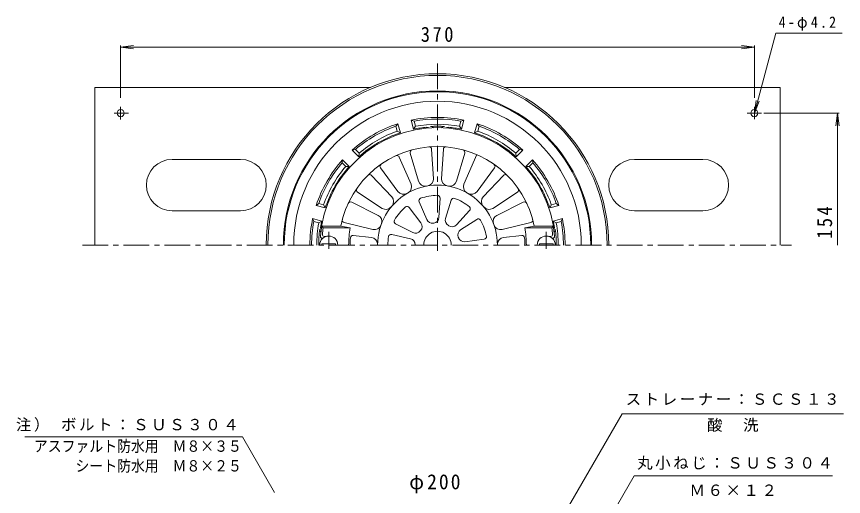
# Model space of a CAD drawing. Units: millimetres, scale not verified. Extents: x -286 to 225, y -347 to 391.
# Drawn here: x -271.2 to 211.7, y 110.7 to 390.9 of the extents above; entities that cross this region are included whole.
import ezdxf
from ezdxf.enums import TextEntityAlignment as Align

# ---------------------------------------------------------------- set-up
doc = ezdxf.new("R2010")
doc.units = ezdxf.units.MM
doc.header["$LTSCALE"] = 3
doc.linetypes.add('CHAIN1', pattern=[8, 5, -1, 1, -1])
for name, color, linetype, lineweight in [('0-0_通り芯', 3, 'Continuous', 9), ('0-1_躯体', 2, 'Continuous', 9), ('0-2_仕上', 6, 'Continuous', 9), ('0-4_その他', 7, 'Continuous', 9), ('0-5_寸法', 7, 'Continuous', 9), ('0-A', 2, 'Continuous', 9)]:
    doc.layers.add(name, color=color, linetype=linetype, lineweight=lineweight)
doc.styles.add('ＭＳ ゴシック', font='')
doc.styles.get('ＭＳ ゴシック').set_extended_font_data('MS Gothic')

msp = doc.modelspace()

# ---------------------------------------------------------------- linework, layer by layer
at = {"layer": '0-0_通り芯', "linetype": 'CHAIN1'}
for p, q in [((-25.376, 363.476), (-25.376, 254.12)), ((-232.709, 257.52), (181.343, 257.52))]:
    msp.add_line(p, q, dxfattribs=at)
at = {"layer": '0-0_通り芯'}
for radius in [100, 99]:
    msp.add_arc((-25.376, 257.52), radius, 0, 180, dxfattribs=at)
at = {"layer": '0-1_躯体'}
for p, q in [((-48.494, 328.342), (-49.659, 326.893)), ((-47.068, 323.021), (-48.494, 328.342)), ((-38.255, 326.834), (-39.033, 329.74)), ((-12.498, 326.834), (-11.719, 329.74)), ((-9.986, 330.413), (-11.719, 329.74)), ((-11.411, 325.092), (-9.986, 330.413)), ((-48.88, 323.987), (-49.659, 326.893)), ((-48.88, 323.987), (-47.068, 323.021)), ((-38.255, 326.834), (-39.341, 325.092)), ((-12.498, 326.834), (-11.411, 325.092)), ((-1.872, 323.987), (-3.684, 323.021)), ((-1.872, 323.987), (-1.094, 326.893)), ((-71.186, 311.108), (-73.314, 313.235)), ((-71.186, 311.108), (-71.256, 309.057)), ((20.434, 311.108), (22.561, 313.236)), ((20.434, 311.108), (20.504, 309.057)), ((20.504, 309.057), (24.399, 312.952)), ((24.399, 312.952), (22.561, 313.236)), ((-80.808, 307.295), (-81.092, 305.457)), ((-78.964, 303.33), (-81.092, 305.457)), ((-76.913, 303.4), (-80.808, 307.295)), ((28.212, 303.33), (30.339, 305.457)), ((-78.964, 303.33), (-76.913, 303.4)), ((28.212, 303.33), (26.161, 303.4)), ((-91.843, 281.024), (-94.749, 281.802)), ((-91.843, 281.024), (-90.878, 279.212)), ((41.091, 281.024), (40.125, 279.212)), ((40.125, 279.212), (45.446, 280.638)), ((41.091, 281.024), (43.997, 281.802)), ((45.446, 280.638), (43.997, 281.802)), ((-94.69, 270.398), (-97.596, 271.177)), ((-94.69, 270.398), (-92.948, 271.485)), ((43.938, 270.398), (42.196, 271.485)), ((43.938, 270.398), (46.844, 271.177))]:
    msp.add_line(p, q, dxfattribs=at)
for points in [[(-39.341, 325.092), (-40.767, 330.413), (-39.033, 329.74)], [(-3.684, 323.021), (-2.258, 328.342), (-1.094, 326.893)], [(-71.256, 309.057), (-75.151, 312.952), (-73.314, 313.235)], [(26.161, 303.4), (30.056, 307.295), (30.339, 305.457)], [(-90.878, 279.212), (-96.199, 280.638), (-94.749, 281.802)], [(-92.948, 271.485), (-98.269, 272.91), (-97.596, 271.177)], [(42.196, 271.485), (47.517, 272.91), (46.844, 271.177)]]:
    msp.add_lwpolyline(points, dxfattribs=at)
for centre, radius, start, end in [((-25.376, 257.52), 90, 0, 180), ((-25.376, 257.52), 89.5, 0, 180), ((-25.376, 257.52), 83.941, 0, 180), ((-25.376, 257.52), 74.5, 108.07777, 131.92224), ((-25.376, 257.52), 74.5, 78.07777, 101.92224), ((-25.376, 257.52), 73.5, 79.29149, 100.70854), ((-25.376, 257.52), 74.5, 48.07777, 71.92224), ((-25.376, 257.52), 73.5, 109.29149, 130.70854), ((-25.376, 257.52), 70.5, 109.47449, 130.52557), ((-25.376, 257.52), 69, 95.13783, 101.67665), ((-25.376, 257.52), 70.5, 79.47449, 100.52557), ((-31.376, 324.251), 2, 53.16708, 95.13788), ((-25.376, 257.52), 69.376, 86.59642, 93.40355), ((-29.376, 324.776), 2, 36.91924, 93.40337), ((-21.376, 324.776), 2, 86.59663, 143.08076), ((-19.376, 324.251), 2, 84.86212, 126.8329), ((-25.376, 257.52), 69, 78.32338, 84.86217), ((-25.376, 257.52), 70.5, 49.47449, 70.52557), ((-25.376, 257.52), 73.5, 49.29149, 70.70854), ((-25.376, 257.52), 69, 108.32338, 131.67665), ((-25.376, 257.52), 69, 48.32338, 71.67665), ((-25.376, 257.52), 74.5, 138.07777, 161.92224), ((-25.376, 257.52), 73.5, 139.29149, 160.70854), ((-25.376, 257.52), 74.5, 18.07777, 41.92224), ((-25.376, 257.52), 73.5, 19.29149, 40.70854), ((-25.376, 257.52), 70.5, 139.47449, 160.52557), ((-25.376, 257.52), 69, 138.32338, 161.67665), ((-25.376, 257.52), 69, 18.32338, 41.67665), ((-25.376, 257.52), 70.5, 19.47449, 40.52557), ((-25.376, 257.52), 74.5, 168.07777, 180.00002), ((-25.376, 257.52), 73.5, 169.29144, 179.99998), ((-25.376, 257.52), 70.5, 169.47441, 179.99998), ((-25.376, 257.52), 69, 168.32335, 171.41632), ((-25.376, 257.52), 69, 8.58368, 11.67665), ((-25.376, 257.52), 70.5, 0, 10.52557), ((-25.376, 257.52), 73.5, 0, 10.70854), ((-25.376, 257.52), 74.5, 0, 11.92224), ((-25.376, 257.52), 69.376, 172.32347, 180), ((-92.148, 266.52), 2, 172.32343, 228.81087), ((-91.626, 267.52), 2, 171.41681, 213.38631), ((40.873, 267.52), 2, 326.61604, 8.58319), ((41.396, 266.52), 2, 311.18832, 7.67657), ((-25.376, 257.52), 69.376, 0, 7.67653)]:
    msp.add_arc(centre, radius, start, end, dxfattribs=at)
at = {"layer": '0-2_仕上'}
for p, q in [((-36.401, 294.715), (-41.285, 311.192)), ((-27.738, 296.242), (-28.784, 313.396)), ((-23.015, 296.242), (-21.969, 313.396)), ((-14.351, 294.715), (-9.467, 311.192)), ((-9.913, 293.099), (-2.458, 310.255)), ((-40.839, 293.099), (-47.689, 308.861)), ((-48.457, 288.701), (-58.682, 302.514)), ((-2.295, 288.701), (7.93, 302.514)), ((-52.075, 285.665), (-63.903, 298.133)), ((1.323, 285.665), (13.151, 298.133)), ((-57.73, 278.926), (-72.063, 288.409)), ((-23.907, 284.939), (-24.513, 273.621)), ((6.978, 278.926), (21.31, 288.409)), ((-60.091, 274.836), (-75.47, 282.507)), ((-36.135, 282.783), (-31.694, 272.355)), ((-17.379, 283.789), (-20.68, 272.945)), ((9.339, 274.836), (24.718, 282.507)), ((-41.875, 279.469), (-35.065, 270.409)), ((-6.625, 277.58), (-14.365, 269.299)), ((-63.1, 266.569), (-79.812, 270.578)), ((-2.365, 272.502), (-11.863, 266.318)), ((12.348, 266.569), (29.059, 270.578)), ((-92.987, 268.52), (-92.131, 267.52)), ((-92.131, 267.52), (-76.278, 267.52)), ((-49.857, 269.957), (-39.752, 264.823)), ((41.379, 267.52), (25.526, 267.52)), ((42.235, 268.52), (41.379, 267.52)), ((-92.691, 261.52), (-92.277, 261.52)), ((-91.605, 262.52), (-90.477, 262.52)), ((-63.92, 261.918), (-74.534, 263.13)), ((-52.124, 263.729), (-41.083, 261.166)), ((1.882, 260.834), (-9.37, 259.466)), ((13.168, 261.918), (23.782, 263.13)), ((40.853, 262.52), (39.724, 262.52)), ((41.938, 261.52), (41.524, 261.52)), ((-92.876, 257.52), (-92.876, 258.12)), ((42.124, 257.52), (42.124, 258.12))]:
    msp.add_line(p, q, dxfattribs=at)
at = {"layer": '0-2_仕上', "linetype": 'CHAIN1'}
for p, q in [((-88.876, 265.243), (-88.876, 255.342)), ((38.124, 265.243), (38.124, 255.342))]:
    msp.add_line(p, q, dxfattribs=at)
at = {"layer": '0-2_仕上'}
for points in [[(-92.987, 268.52), (-81.814, 268.52), (-76.278, 267.52)], [(42.235, 268.52), (31.062, 268.52), (25.526, 267.52)], [(-84.876, 257.52), (-84.876, 258.12), (-92.876, 258.12)], [(34.124, 257.52), (34.124, 258.12), (42.124, 258.12)]]:
    msp.add_lwpolyline(points, dxfattribs=at)
for centre, radius, start, end in [((-25.376, 257.52), 68.5, 4.24802, 175.75198), ((-25.376, 257.52), 57.5, 11.02892, 168.97108), ((-30.281, 313.305), 1.5, 3.49007, 95.02483), ((-20.471, 313.305), 1.5, 84.97507, 176.50983), ((-49.065, 308.263), 1.5, 23.49007, 115.02483), ((-39.847, 311.618), 1.5, 104.97507, 196.50983), ((-10.906, 311.618), 1.5, 343.49007, 75.02483), ((-57.477, 303.406), 1.5, 124.97507, 216.50983), ((6.724, 303.406), 1.5, 323.49008, 55.02484), ((-64.991, 297.101), 1.5, 43.49007, 135.02483), ((-32.566, 295.851), 4, 196.51022, 280.62337), ((-31.73, 295.999), 4, 279.37666, 3.48981), ((-19.022, 295.999), 4, 176.51022, 260.62337), ((-18.186, 295.851), 4, 259.37666, 343.48981), ((14.239, 297.101), 1.5, 44.97507, 136.50983), ((-71.235, 289.66), 1.5, 144.97507, 236.50983), ((-25.376, 257.52), 35, 359.99998, 180.00002), ((-44.508, 291.505), 4, 299.37666, 23.48981), ((-6.245, 291.505), 4, 156.51028, 240.62352), ((20.482, 289.66), 1.5, 303.49007, 35.02483), ((-54.977, 282.912), 4, 319.37666, 43.48981), ((-45.243, 291.081), 4, 216.51022, 300.62337), ((-25.376, 257.52), 29, 90.0587, 109.9413), ((-25.404, 285.02), 1.5, 356.93219, 90.0585), ((-5.51, 291.081), 4, 239.37646, 323.48961), ((4.225, 282.912), 4, 136.51022, 220.62337), ((-76.14, 281.165), 1.5, 63.49007, 155.02483), ((-43.074, 278.568), 1.5, 36.93219, 130.0585), ((-34.755, 283.371), 1.5, 109.9415, 203.06781), ((-15.944, 283.352), 1.5, 69.9415, 163.06781), ((-25.376, 257.52), 29, 50.0587, 69.9413), ((25.387, 281.165), 1.5, 24.97507, 116.50983), ((-55.523, 282.262), 4, 236.51022, 320.62337), ((-25.376, 257.52), 29, 130.0587, 149.9413), ((-7.721, 278.604), 1.5, 316.93219, 50.0585), ((4.771, 282.262), 4, 219.37666, 303.48981), ((-79.462, 272.037), 1.5, 164.97507, 256.50983), ((-61.877, 271.257), 4, 339.37666, 63.48981), ((-49.178, 271.294), 1.5, 149.9415, 243.06781), ((-37.863, 268.306), 3.5, 319.17847, 36.93196), ((-28.474, 273.726), 3.5, 203.06804, 280.82153), ((-28.008, 273.809), 3.5, 279.17847, 356.93196), ((-17.332, 271.926), 3.5, 163.06804, 240.82153), ((-1.546, 271.245), 1.5, 29.9415, 123.06781), ((-25.376, 257.52), 29, 10.0587, 29.9413), ((11.124, 271.257), 4, 116.51022, 200.62337), ((28.709, 272.037), 1.5, 283.49007, 15.02483), ((-25.376, 257.52), 67.5, 171.48038, 174.82341), ((-25.376, 257.52), 51.875, 168.88548, 180.00002), ((-62.167, 270.459), 4, 256.51022, 340.62337), ((-38.167, 267.944), 3.5, 243.06804, 320.82153), ((-25.376, 257.52), 13, 139.17867, 140.82133), ((-25.376, 257.52), 13, 99.17867, 100.82133), ((-25.376, 257.52), 13, 59.17867, 60.82133), ((-16.922, 271.689), 3.5, 239.17847, 316.93196), ((-9.954, 263.385), 3.5, 123.06804, 200.82153), ((11.415, 270.459), 4, 199.37666, 283.48981), ((-25.376, 257.52), 51.875, 359.99998, 11.11452), ((-25.376, 257.52), 67.5, 5.17659, 8.51962), ((-88.876, 257.52), 5.25, 0, 180), ((-92.691, 262.52), 1, 175.75238, 270), ((-91.605, 263.52), 1, 174.8239, 270), ((-25.376, 257.52), 51, 175.22623, 180.00002), ((-74.704, 261.639), 1.5, 83.48961, 175.22643), ((-64.374, 257.944), 4, 359.37651, 83.48965), ((-25.376, 257.52), 29, 170.0587, 180.00002), ((-52.463, 262.267), 1.5, 76.93219, 170.0585), ((-41.874, 257.756), 3.5, 359.17847, 76.93196), ((-25.376, 257.52), 8, 359.99994, 180.00006), ((-25.376, 257.52), 13, 19.17867, 20.82133), ((-9.792, 262.94), 3.5, 199.17847, 276.93196), ((1.701, 262.323), 1.5, 276.93219, 10.0585), ((13.621, 257.944), 4, 96.51022, 180.62337), ((23.952, 261.639), 1.5, 4.77357, 96.51039), ((-25.376, 257.52), 51, 359.99998, 4.77377), ((38.124, 257.52), 5.25, 0, 180), ((40.853, 263.52), 1, 270, 5.1761), ((41.938, 262.52), 1, 270, 4.24762), ((-25.376, 257.52), 13, 179.17867, 180.00003)]:
    msp.add_arc(centre, radius, start, end, dxfattribs=at)
at = {"layer": '0-4_その他'}
for p, q in [((-210.376, 372.987), (-202.94, 373.966)), ((-210.376, 373.887), (-210.376, 343.473)), ((-210.376, 372.987), (159.624, 372.987)), ((-210.376, 372.987), (-202.94, 372.008)), ((159.624, 372.987), (152.188, 373.966)), ((159.624, 372.987), (152.188, 372.008)), ((159.624, 373.887), (159.624, 343.473)), ((209.063, 334.52), (165.109, 334.52)), ((208.163, 334.52), (207.184, 327.084)), ((208.163, 257.52), (208.163, 334.52)), ((208.163, 334.52), (209.142, 327.084))]:
    msp.add_line(p, q, dxfattribs=at)
at = {"layer": '0-5_寸法'}
for p, q in [((159.624, 334.52), (160.603, 341.956)), ((159.624, 334.52), (162.494, 341.449)), ((9.624, 33.026), (82.37, 159.026)), ((82.37, 159.026), (211.662, 159.026)), ((-139.217, 145.526), (-266.251, 145.526)), ((-120.511, 113.126), (-139.217, 145.526)), ((38.124, 33.926), (89.46, 122.842)), ((89.46, 122.842), (205.214, 122.842))]:
    msp.add_line(p, q, dxfattribs=at)
msp.add_lwpolyline([(159.624, 334.52), (172.152, 381.274), (210.932, 381.274)], dxfattribs=at)
at = {"layer": '0-A'}
for p, q in [((-225.376, 349.52), (-225.376, 257.52)), ((-225.376, 349.52), (-64.568, 349.52)), ((13.816, 349.52), (174.624, 349.52)), ((174.624, 349.52), (174.624, 257.52)), ((-210.376, 338.254), (-210.376, 330.799)), ((159.624, 338.254), (159.624, 330.967)), ((-214.152, 334.52), (-205.852, 334.52)), ((155.476, 334.52), (163.735, 334.52)), ((-140.376, 307.52), (-180.376, 307.52)), ((129.624, 307.52), (89.624, 307.52)), ((-180.376, 277.52), (-140.376, 277.52)), ((89.624, 277.52), (129.624, 277.52))]:
    msp.add_line(p, q, dxfattribs=at)
for centre in [(-210.376, 334.52), (159.624, 334.52)]:
    msp.add_circle(centre, 2.1, dxfattribs=at)
for centre, start, end in [((-180.376, 292.52), 90, 270), ((-140.376, 292.52), 0, 90), ((-140.376, 292.52), 270, 90), ((89.624, 292.52), 90, 270), ((129.624, 292.52), 0, 90), ((129.624, 292.52), 270, 90)]:
    msp.add_arc(centre, 15, start, end, dxfattribs=at)

# ---------------------------------------------------------------- texts
at = {"layer": '0-4_その他', "color": 2, "char_height": 8.798, "attachment_point": 7, "style": 'ＭＳ ゴシック'}
for s, insert in [('\\T1.27;\\W0.9;370', (-35.126, 375.987)), ('\\T1.21;\\W0.95;φ200', (-41.876, 112.526))]:
    msp.add_mtext(s, dxfattribs=dict(at, insert=insert))
at = {"layer": '0-4_その他', "color": 2, "insert": (205.163, 261.093), "char_height": 8.798, "attachment_point": 7, "rotation": 90, "style": 'ＭＳ ゴシック'}
msp.add_mtext('\\T1.27;\\W0.9;154', dxfattribs=at)
at = {"layer": '0-5_寸法', "color": 6, "style": 'ＭＳ ゴシック', "width": 0.9}
for s, p in [('アスファルト防水用\u3000Ｍ８×３５', (-261.057, 134.841)), ('シート防水用\u3000Ｍ８×２５', (-236.757, 123.336))]:
    msp.add_text(s, height=6.598, dxfattribs=at).set_placement(p, align=Align.BOTTOM_LEFT)
at = {"layer": '0-5_寸法', "char_height": 6.598, "attachment_point": 7, "style": 'ＭＳ ゴシック'}
for s, insert in [('\\T1.32;\\W0.9;4-φ4.2', (173.878, 382.56)), ('\\T1.17;ストレーナー：ＳＣＳ１３', (84.503, 163.916)), ('\\T1.17;注）\\~ボルト：ＳＵＳ３０４', (-271.513, 148.517)), ('\\T1.17;酸\u3000洗', (132.016, 148.41)), ('\\T1.17;丸小ねじ：ＳＵＳ３０４', (91.214, 126.289)), ('\\T1.17;Ｍ６×１２', (121.755, 110.97))]:
    msp.add_mtext(s, dxfattribs=dict(at, insert=insert))

doc.saveas('drawing.dxf')
